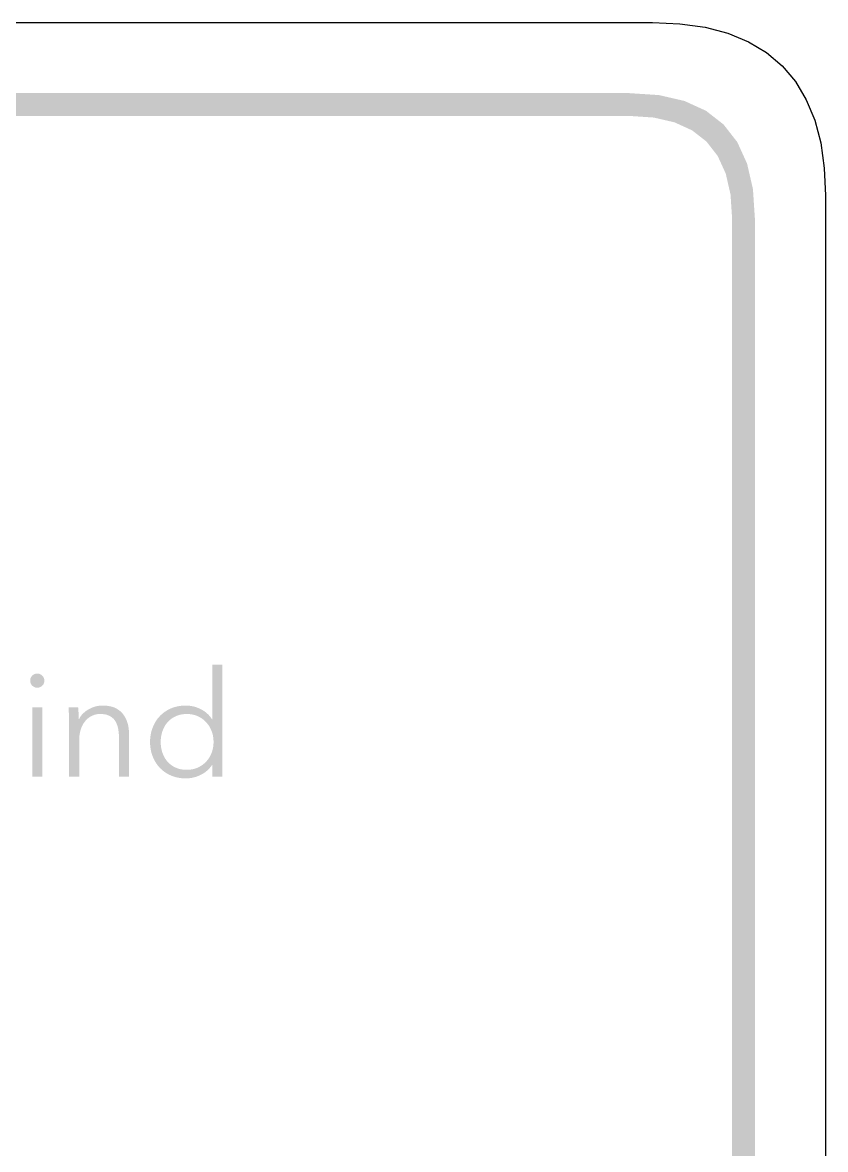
# Model space of a CAD drawing. Header units: millimetres. Extents: x 4 to 66.9, y 4 to 45.8.
# Drawn here: x 52.82 to 66.93, y 26.05 to 45.84 of the extents above; entities that cross this region are included whole.
import ezdxf

# ---------------------------------------------------------------- set-up
doc = ezdxf.new("R2010")
doc.units = ezdxf.units.MM
doc.layers.add('CUT', color=1, linetype='Continuous')
doc.layers.add('RASTER', color=7, linetype='Continuous')

msp = doc.modelspace()

# ---------------------------------------------------------------- hatches: boundary and pattern name
at = {"layer": 'RASTER'}
h = msp.add_hatch(color=7, dxfattribs=at)
h.paths.add_polyline_path([(5.2, 42.4), (5.234, 42.916), (5.337, 43.363), (5.509, 43.741), (5.75, 44.05), (6.059, 44.291), (6.438, 44.463), (6.884, 44.566), (7.4, 44.6), (63.489, 44.6), (64.005, 44.566), (64.452, 44.463), (64.83, 44.291), (65.139, 44.05), (65.38, 43.741), (65.552, 43.363), (65.655, 42.916), (65.689, 42.4), (65.689, 7.4), (65.655, 6.884), (65.552, 6.438), (65.38, 6.059), (65.139, 5.75), (64.83, 5.509), (64.452, 5.338), (64.005, 5.234), (63.489, 5.2), (7.4, 5.2), (6.884, 5.234), (6.438, 5.337), (6.059, 5.509), (5.75, 5.75), (5.509, 6.059), (5.337, 6.438), (5.234, 6.884), (5.2, 7.4)])
h.paths.add_polyline_path([(5.6, 42.4), (5.6, 7.4), (5.628, 6.978), (5.712, 6.612), (5.853, 6.303), (6.05, 6.05), (6.303, 5.853), (6.612, 5.713), (6.978, 5.628), (7.4, 5.6), (63.489, 5.6), (63.911, 5.628), (64.277, 5.712), (64.586, 5.853), (64.839, 6.05), (65.036, 6.303), (65.177, 6.612), (65.261, 6.978), (65.289, 7.4), (65.289, 42.4), (65.261, 42.822), (65.177, 43.188), (65.036, 43.497), (64.839, 43.75), (64.586, 43.947), (64.277, 44.088), (63.911, 44.172), (63.489, 44.2), (7.4, 44.2), (6.978, 44.172), (6.612, 44.088), (6.303, 43.947), (6.05, 43.75), (5.853, 43.497), (5.712, 43.188), (5.628, 42.822), (5.6, 42.4)])
h = msp.add_hatch(color=7, dxfattribs=at)
h.paths.add_polyline_path([(56.154, 32.805), (56.133, 32.777), (56.112, 32.75), (56.089, 32.726), (56.064, 32.703), (56.038, 32.681), (56.01, 32.662), (55.981, 32.644), (55.951, 32.629), (55.919, 32.615), (55.888, 32.602), (55.856, 32.592), (55.824, 32.584), (55.792, 32.577), (55.759, 32.573), (55.726, 32.57), (55.693, 32.569), (55.658, 32.57), (55.624, 32.572), (55.59, 32.576), (55.557, 32.581), (55.525, 32.588), (55.494, 32.597), (55.464, 32.607), (55.435, 32.618), (55.406, 32.631), (55.379, 32.645), (55.353, 32.66), (55.327, 32.677), (55.303, 32.694), (55.28, 32.713), (55.258, 32.733), (55.237, 32.753), (55.217, 32.775), (55.198, 32.798), (55.181, 32.822), (55.164, 32.847), (55.149, 32.873), (55.135, 32.9), (55.122, 32.927), (55.11, 32.956), (55.099, 32.986), (55.09, 33.016), (55.082, 33.047), (55.076, 33.078), (55.071, 33.11), (55.067, 33.142), (55.065, 33.175), (55.064, 33.208), (55.065, 33.242), (55.067, 33.275), (55.071, 33.307), (55.076, 33.339), (55.082, 33.37), (55.09, 33.401), (55.099, 33.431), (55.11, 33.461), (55.122, 33.489), (55.135, 33.517), (55.149, 33.544), (55.164, 33.57), (55.181, 33.595), (55.198, 33.619), (55.217, 33.641), (55.237, 33.663), (55.258, 33.684), (55.28, 33.704), (55.303, 33.723), (55.327, 33.74), (55.353, 33.756), (55.379, 33.772), (55.406, 33.786), (55.435, 33.799), (55.464, 33.81), (55.494, 33.82), (55.525, 33.829), (55.557, 33.836), (55.59, 33.841), (55.624, 33.845), (55.658, 33.847), (55.693, 33.848), (55.726, 33.847), (55.759, 33.844), (55.792, 33.839), (55.824, 33.833), (55.856, 33.824), (55.888, 33.814), (55.919, 33.801), (55.951, 33.787), (55.981, 33.771), (56.01, 33.753), (56.038, 33.733), (56.064, 33.711), (56.089, 33.688), (56.112, 33.662), (56.133, 33.635), (56.154, 33.606), (56.159, 33.606), (56.159, 34.566), (56.336, 34.566), (56.336, 32.6), (56.159, 32.6), (56.159, 32.805)])
h.paths.add_polyline_path([(55.251, 33.208), (55.252, 33.183), (55.253, 33.158), (55.256, 33.134), (55.259, 33.11), (55.264, 33.086), (55.269, 33.063), (55.275, 33.04), (55.283, 33.017), (55.291, 32.995), (55.3, 32.974), (55.31, 32.953), (55.321, 32.933), (55.332, 32.914), (55.345, 32.896), (55.358, 32.878), (55.372, 32.861), (55.387, 32.845), (55.403, 32.83), (55.42, 32.816), (55.438, 32.802), (55.456, 32.79), (55.475, 32.778), (55.496, 32.767), (55.517, 32.757), (55.538, 32.748), (55.561, 32.741), (55.584, 32.734), (55.608, 32.729), (55.633, 32.725), (55.658, 32.722), (55.685, 32.72), (55.712, 32.72), (55.737, 32.72), (55.761, 32.722), (55.785, 32.725), (55.809, 32.729), (55.832, 32.734), (55.855, 32.741), (55.877, 32.748), (55.899, 32.757), (55.92, 32.767), (55.94, 32.778), (55.96, 32.789), (55.979, 32.802), (55.997, 32.815), (56.014, 32.829), (56.031, 32.844), (56.047, 32.86), (56.062, 32.877), (56.076, 32.894), (56.09, 32.912), (56.103, 32.931), (56.114, 32.951), (56.125, 32.971), (56.135, 32.993), (56.144, 33.015), (56.153, 33.037), (56.16, 33.06), (56.166, 33.084), (56.171, 33.108), (56.175, 33.132), (56.177, 33.157), (56.179, 33.183), (56.18, 33.208), (56.179, 33.234), (56.177, 33.26), (56.175, 33.284), (56.171, 33.309), (56.166, 33.333), (56.16, 33.356), (56.153, 33.379), (56.144, 33.402), (56.135, 33.424), (56.125, 33.445), (56.114, 33.466), (56.103, 33.486), (56.09, 33.505), (56.076, 33.523), (56.062, 33.541), (56.047, 33.558), (56.031, 33.574), (56.014, 33.589), (55.997, 33.604), (55.979, 33.617), (55.96, 33.63), (55.94, 33.641), (55.92, 33.652), (55.899, 33.662), (55.877, 33.671), (55.855, 33.679), (55.832, 33.685), (55.809, 33.69), (55.785, 33.694), (55.761, 33.697), (55.737, 33.699), (55.712, 33.7), (55.685, 33.699), (55.658, 33.697), (55.633, 33.694), (55.608, 33.69), (55.584, 33.685), (55.561, 33.678), (55.538, 33.67), (55.517, 33.661), (55.496, 33.651), (55.475, 33.64), (55.456, 33.628), (55.438, 33.615), (55.42, 33.601), (55.403, 33.587), (55.387, 33.572), (55.372, 33.555), (55.358, 33.539), (55.345, 33.521), (55.332, 33.502), (55.321, 33.483), (55.31, 33.463), (55.3, 33.443), (55.291, 33.422), (55.283, 33.399), (55.275, 33.377), (55.269, 33.354), (55.264, 33.331), (55.259, 33.307), (55.256, 33.283), (55.253, 33.258), (55.252, 33.234), (55.251, 33.208)])
h = msp.add_hatch(color=7, dxfattribs=at)
h.paths.add_polyline_path([(53.171, 32.6), (52.995, 32.6), (52.995, 33.817), (53.171, 33.817)])
h.paths.add_polyline_path([(53.208, 34.285), (53.207, 34.271), (53.205, 34.259), (53.202, 34.247), (53.198, 34.235), (53.193, 34.224), (53.186, 34.214), (53.178, 34.204), (53.169, 34.195), (53.159, 34.187), (53.149, 34.18), (53.138, 34.174), (53.128, 34.169), (53.117, 34.165), (53.106, 34.162), (53.095, 34.161), (53.083, 34.16), (53.071, 34.161), (53.06, 34.162), (53.049, 34.165), (53.038, 34.169), (53.028, 34.174), (53.017, 34.18), (53.007, 34.187), (52.997, 34.195), (52.988, 34.204), (52.98, 34.214), (52.973, 34.224), (52.968, 34.235), (52.964, 34.247), (52.961, 34.259), (52.959, 34.271), (52.958, 34.285), (52.959, 34.298), (52.961, 34.311), (52.964, 34.323), (52.968, 34.335), (52.973, 34.345), (52.98, 34.356), (52.988, 34.365), (52.997, 34.375), (53.007, 34.383), (53.017, 34.39), (53.028, 34.396), (53.038, 34.401), (53.049, 34.405), (53.06, 34.407), (53.071, 34.409), (53.083, 34.41), (53.095, 34.409), (53.106, 34.407), (53.117, 34.405), (53.128, 34.401), (53.138, 34.396), (53.149, 34.39), (53.159, 34.383), (53.169, 34.375), (53.178, 34.365), (53.186, 34.356), (53.193, 34.345), (53.198, 34.335), (53.202, 34.323), (53.205, 34.311), (53.207, 34.298), (53.208, 34.285)])
msp.add_hatch(color=7, dxfattribs=at).paths.add_polyline_path([(53.801, 33.817), (53.802, 33.804), (53.803, 33.791), (53.804, 33.778), (53.805, 33.765), (53.806, 33.751), (53.807, 33.737), (53.808, 33.722), (53.808, 33.708), (53.809, 33.693), (53.81, 33.679), (53.81, 33.666), (53.81, 33.653), (53.811, 33.641), (53.811, 33.63), (53.811, 33.619), (53.811, 33.609), (53.816, 33.609), (53.83, 33.635), (53.846, 33.66), (53.864, 33.683), (53.884, 33.705), (53.907, 33.726), (53.931, 33.746), (53.957, 33.764), (53.985, 33.782), (54.015, 33.797), (54.045, 33.811), (54.075, 33.822), (54.105, 33.831), (54.137, 33.839), (54.168, 33.844), (54.2, 33.847), (54.232, 33.848), (54.288, 33.846), (54.341, 33.839), (54.389, 33.829), (54.435, 33.814), (54.476, 33.794), (54.514, 33.77), (54.549, 33.742), (54.579, 33.71), (54.606, 33.674), (54.63, 33.636), (54.65, 33.594), (54.666, 33.55), (54.679, 33.503), (54.688, 33.454), (54.693, 33.401), (54.695, 33.346), (54.695, 32.6), (54.518, 32.6), (54.518, 33.273), (54.518, 33.297), (54.517, 33.32), (54.516, 33.343), (54.514, 33.365), (54.512, 33.387), (54.509, 33.407), (54.506, 33.428), (54.503, 33.448), (54.498, 33.467), (54.493, 33.485), (54.488, 33.503), (54.481, 33.52), (54.474, 33.536), (54.467, 33.552), (54.458, 33.567), (54.449, 33.582), (54.439, 33.595), (54.429, 33.608), (54.417, 33.62), (54.405, 33.631), (54.392, 33.642), (54.378, 33.651), (54.363, 33.66), (54.348, 33.669), (54.331, 33.676), (54.314, 33.682), (54.296, 33.688), (54.276, 33.692), (54.256, 33.695), (54.234, 33.698), (54.212, 33.699), (54.188, 33.7), (54.171, 33.699), (54.153, 33.698), (54.136, 33.696), (54.119, 33.693), (54.102, 33.689), (54.085, 33.684), (54.068, 33.678), (54.052, 33.671), (54.035, 33.664), (54.019, 33.655), (54.004, 33.646), (53.989, 33.635), (53.974, 33.624), (53.96, 33.611), (53.946, 33.598), (53.933, 33.584), (53.921, 33.569), (53.909, 33.553), (53.897, 33.536), (53.886, 33.518), (53.876, 33.499), (53.867, 33.479), (53.858, 33.458), (53.85, 33.436), (53.843, 33.413), (53.836, 33.389), (53.831, 33.364), (53.827, 33.338), (53.823, 33.311), (53.821, 33.283), (53.819, 33.254), (53.819, 33.224), (53.819, 32.6), (53.642, 32.6), (53.642, 33.549), (53.642, 33.562), (53.642, 33.575), (53.642, 33.59), (53.641, 33.606), (53.641, 33.622), (53.641, 33.639), (53.64, 33.657), (53.639, 33.676), (53.639, 33.696), (53.638, 33.714), (53.637, 33.733), (53.636, 33.751), (53.635, 33.768), (53.634, 33.785), (53.633, 33.801), (53.632, 33.817)])

# ---------------------------------------------------------------- linework, layer by layer
at = {"layer": 'CUT'}
msp.add_lwpolyline([(6.999, 45.84), (63.89, 45.84), (64.372, 45.819), (64.814, 45.756), (65.215, 45.651), (65.574, 45.503), (65.892, 45.312), (66.168, 45.078), (66.401, 44.803), (66.592, 44.485), (66.74, 44.125), (66.845, 43.725), (66.908, 43.283), (66.929, 42.801), (66.929, 6.999)], dxfattribs=at)

doc.saveas('drawing.dxf')
